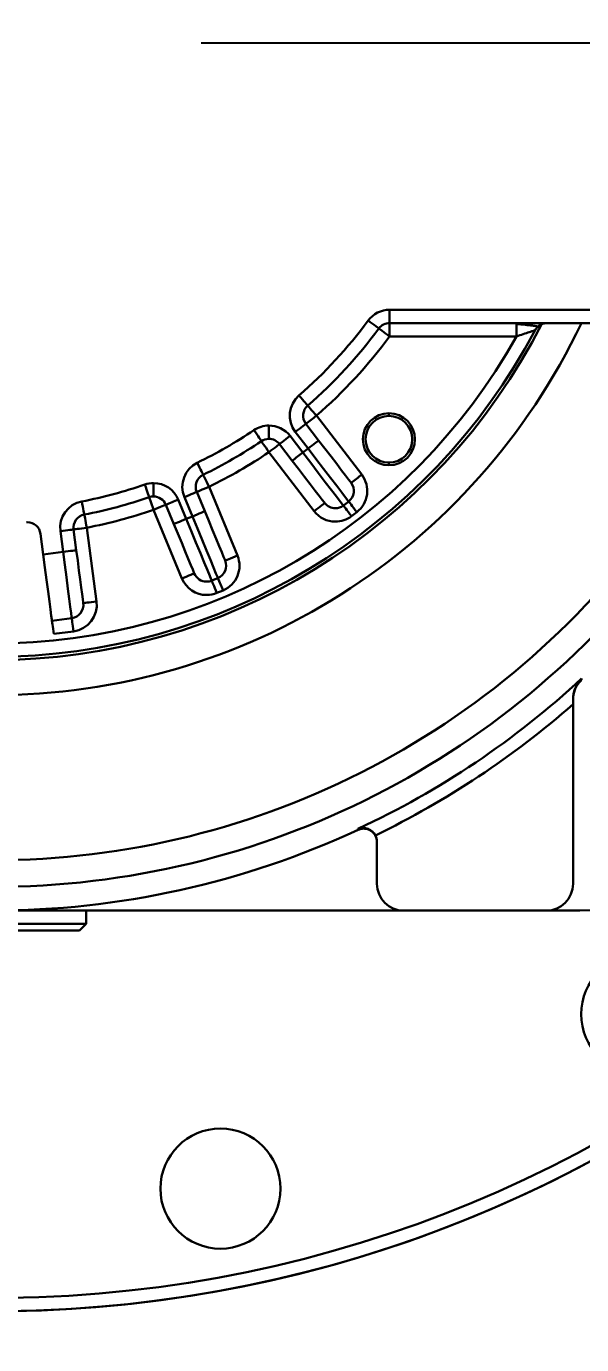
# Model space of a CAD drawing. Header units: millimetres. Extents: x -2601 to 21461, y 11492 to 21077.
# Drawn here: x -77.8 to -36.2, y 15309.2 to 15407.9 of the extents above; entities that cross this region are included whole.
import ezdxf

# ---------------------------------------------------------------- set-up
doc = ezdxf.new("R2010")
doc.units = ezdxf.units.MM
doc.header["$PDSIZE"] = -1
doc.styles.get("Standard").update_dxf_attribs({"font": ''})
doc.styles.get('Standard').set_extended_font_data('HYSWLongFangSong')
doc.dimstyles.new('ISO-25', dxfattribs={"dimscale": 25, "dimtxt": 3.5, "dimasz": 1.6, "dimexe": 1.25, "dimexo": 0.625, "dimtad": 1, "dimdec": 0, "dimzin": 9, "dimdsep": 46, "dimtxsty": 'Standard', "dimcen": 2.5, "dimadec": 0, "dimazin": 2, "dimtfac": 1, "dimtdec": 0, "dimtofl": 0, "dimtmove": 0, "dimatfit": 3, "dimfxl": 1, "dimarcsym": 0})

# ---------------------------------------------------------------- blocks, each defined once
blk = doc.blocks.new('*D48')
at = {"color": 0, "lineweight": -2}
for p, q in [((-64.671, 16186.701), (639.107, 16186.701)), ((607.857, 16146.701), (607.857, 15446.701)), ((-64.671, 15406.701), (639.107, 15406.701))]:
    blk.add_line(p, q, dxfattribs=at)
at = {"color": 0}
for points in [[(601.19, 16146.701), (614.524, 16146.701), (607.857, 16186.701)], [(601.19, 15446.701), (614.524, 15446.701), (607.857, 15406.701)]]:
    blk.add_solid(points, dxfattribs=at)
at = {"layer": 'Defpoints', "color": 0}
for p in [(-80.296, 16186.701), (-80.296, 15406.701), (607.857, 15406.701)]:
    blk.add_point(p, dxfattribs=at)
at = {"color": 0, "insert": (548.482, 15796.701), "char_height": 87.5, "attachment_point": 5, "rotation": 90}
blk.add_mtext('780', dxfattribs=at)
blk = doc.blocks.new('*D49')
at = {"color": 0, "lineweight": -2}
for p, q in [((-64.671, 15406.701), (644.564, 15406.701)), ((613.314, 15366.701), (613.314, 14849.701)), ((151.829, 14809.701), (644.564, 14809.701))]:
    blk.add_line(p, q, dxfattribs=at)
at = {"color": 0}
for points in [[(606.648, 15366.701), (619.981, 15366.701), (613.314, 15406.701)], [(606.648, 14849.701), (619.981, 14849.701), (613.314, 14809.701)]]:
    blk.add_solid(points, dxfattribs=at)
at = {"layer": 'Defpoints', "color": 0}
for p in [(-80.296, 15406.701), (136.204, 14809.701), (613.314, 14809.701)]:
    blk.add_point(p, dxfattribs=at)
at = {"color": 0, "insert": (553.939, 15108.201), "char_height": 87.5, "attachment_point": 5, "rotation": 90}
blk.add_mtext('597', dxfattribs=at)

msp = doc.modelspace()

# ---------------------------------------------------------------- linework, layer by layer
at = {"color": 161, "lineweight": 30, "true_color": 0x67adff}
for p, q in [((-30.796, 15386.701), (-50.547, 15386.701)), ((-50.547, 15385.701), (-50.547, 15386.701)), ((-50.547, 15385.701), (-30.796, 15385.701)), ((-50.547, 15384.701), (-50.547, 15385.701)), ((-50.547, 15384.701), (-41.04, 15384.701)), ((-55.867, 15376.918), (-56.822, 15378.162)), ((-56.028, 15378.771), (-52.638, 15374.353)), ((-50.597, 15378.952), (-50.597, 15378.752)), ((-59.598, 15378.031), (-59.598, 15377.031)), ((-58.011, 15377.249), (-57.057, 15376.004)), ((-56.66, 15376.309), (-57.615, 15377.553)), ((-58.805, 15376.64), (-57.85, 15375.396)), ((-57.057, 15376.004), (-56.66, 15376.309)), ((-56.208, 15371.613), (-59.598, 15376.031)), ((-50.597, 15375.052), (-50.597, 15375.252)), ((-68.241, 15373.719), (-68.241, 15372.719)), ((-64.084, 15373.441), (-61.953, 15368.297)), ((-66.394, 15372.485), (-65.793, 15371.036)), ((-65.331, 15371.227), (-65.932, 15372.676)), ((-64.408, 15371.61), (-65.008, 15373.059)), ((-54.013, 15372.038), (-53.616, 15372.342)), ((-66.11, 15366.575), (-68.241, 15371.719)), ((-67.317, 15372.102), (-66.717, 15370.653)), ((-53.007, 15371.549), (-53.404, 15371.244)), ((-73.244, 15370.379), (-72.518, 15364.858)), ((-65.793, 15371.036), (-65.331, 15371.227)), ((-76.714, 15369.922), (-76.51, 15368.367)), ((-75.022, 15368.563), (-75.227, 15370.118)), ((-74.031, 15368.693), (-74.236, 15370.248)), ((-76.51, 15368.367), (-75.022, 15368.563)), ((-63.88, 15366.416), (-63.418, 15366.608)), ((-63.035, 15365.684), (-63.497, 15365.492)), ((-75.857, 15363.41), (-74.37, 15363.605)), ((-74.24, 15362.614), (-75.727, 15362.418)), ((-36.796, 15343.701), (-36.796, 15357.16)), ((-52.917, 15347.826), (-52.917, 15347.748)), ((-51.496, 15346.863), (-51.496, 15343.701)), ((-111.096, 15341.701), (-49.495, 15341.701)), ((-73.296, 15340.701), (-73.296, 15341.701)), ((-49.495, 15341.701), (-38.796, 15341.701)), ((-38.796, 15341.701), (-36.296, 15341.701)), ((-81.62, 15340.701), (-73.296, 15340.701)), ((-73.796, 15340.201), (-73.296, 15340.701)), ((-73.796, 15340.201), (-81.525, 15340.201))]:
    msp.add_line(p, q, dxfattribs=at)
at = {"color": 161, "lineweight": 30, "true_color": 0x67adff, "flags": 128}
for points in [[(-52.155, 15385.89), (-51.998, 15385.774), (-51.847, 15385.662), (-51.708, 15385.56), (-51.586, 15385.469), (-51.486, 15385.395), (-51.412, 15385.341), (-51.366, 15385.307), (-51.351, 15385.295)], [(-50.547, 15384.701), (-50.704, 15384.817), (-50.854, 15384.928), (-50.993, 15385.031), (-51.115, 15385.121), (-51.215, 15385.195), (-51.289, 15385.25), (-51.335, 15385.284), (-51.351, 15385.295)], [(-57.34, 15380.28), (-57.212, 15380.133), (-57.089, 15379.991), (-56.976, 15379.861), (-56.876, 15379.747), (-56.794, 15379.653), (-56.734, 15379.583), (-56.697, 15379.54), (-56.684, 15379.526)], [(-56.028, 15378.771), (-56.156, 15378.918), (-56.279, 15379.06), (-56.392, 15379.19), (-56.492, 15379.304), (-56.574, 15379.398), (-56.634, 15379.468), (-56.671, 15379.511), (-56.684, 15379.526)], [(-57.615, 15377.553), (-57.46, 15377.672), (-57.311, 15377.786), (-57.174, 15377.891), (-57.054, 15377.984), (-56.955, 15378.059), (-56.882, 15378.116), (-56.837, 15378.15), (-56.822, 15378.162)], [(-60.717, 15377.689), (-60.608, 15377.527), (-60.503, 15377.372), (-60.406, 15377.229), (-60.322, 15377.103), (-60.252, 15377), (-60.2, 15376.923), (-60.169, 15376.876), (-60.158, 15376.86)], [(-58.805, 15376.64), (-58.79, 15376.652), (-58.745, 15376.686), (-58.671, 15376.743), (-58.573, 15376.818), (-58.452, 15376.911), (-58.315, 15377.016), (-58.166, 15377.13), (-58.011, 15377.249)], [(-59.598, 15376.031), (-59.707, 15376.193), (-59.812, 15376.348), (-59.909, 15376.492), (-59.994, 15376.617), (-60.063, 15376.72), (-60.115, 15376.797), (-60.147, 15376.844), (-60.158, 15376.86)], [(-59.598, 15376.031), (-59.443, 15376.15), (-59.295, 15376.264), (-59.158, 15376.369), (-59.037, 15376.462), (-58.939, 15376.537), (-58.865, 15376.594), (-58.82, 15376.628), (-58.805, 15376.64)], [(-55.867, 15376.918), (-55.882, 15376.906), (-55.927, 15376.871), (-56.001, 15376.815), (-56.099, 15376.739), (-56.219, 15376.647), (-56.356, 15376.542), (-56.505, 15376.428), (-56.66, 15376.309)], [(-56.66, 15376.309), (-56.066, 15375.535), (-55.495, 15374.791), (-54.969, 15374.105), (-54.508, 15373.504), (-54.129, 15373.011), (-53.848, 15372.644), (-53.674, 15372.418), (-53.616, 15372.342)], [(-55.867, 15376.918), (-55.392, 15376.298), (-54.935, 15375.703), (-54.514, 15375.154), (-54.145, 15374.674), (-53.842, 15374.279), (-53.617, 15373.986), (-53.479, 15373.805), (-53.432, 15373.744)], [(-64.96, 15375.239), (-64.875, 15375.064), (-64.792, 15374.895), (-64.717, 15374.74), (-64.65, 15374.604), (-64.596, 15374.492), (-64.555, 15374.409), (-64.531, 15374.358), (-64.522, 15374.34)], [(-55.415, 15372.222), (-55.462, 15372.283), (-55.6, 15372.464), (-55.826, 15372.757), (-56.128, 15373.152), (-56.497, 15373.633), (-56.918, 15374.181), (-57.375, 15374.777), (-57.85, 15375.396)], [(-54.013, 15372.038), (-54.071, 15372.114), (-54.245, 15372.34), (-54.526, 15372.706), (-54.904, 15373.199), (-55.366, 15373.801), (-55.892, 15374.486), (-56.463, 15375.231), (-57.057, 15376.004)], [(-64.084, 15373.441), (-64.169, 15373.617), (-64.252, 15373.785), (-64.328, 15373.941), (-64.394, 15374.077), (-64.448, 15374.189), (-64.489, 15374.272), (-64.513, 15374.323), (-64.522, 15374.34)], [(-68.893, 15373.61), (-68.829, 15373.426), (-68.768, 15373.248), (-68.712, 15373.085), (-68.662, 15372.942), (-68.622, 15372.824), (-68.592, 15372.737), (-68.573, 15372.683), (-68.567, 15372.665)], [(-65.008, 15373.059), (-64.99, 15373.066), (-64.937, 15373.088), (-64.852, 15373.123), (-64.737, 15373.171), (-64.597, 15373.229), (-64.437, 15373.295), (-64.264, 15373.367), (-64.084, 15373.441)], [(-73.625, 15372.342), (-73.588, 15372.151), (-73.552, 15371.966), (-73.52, 15371.797), (-73.491, 15371.648), (-73.467, 15371.526), (-73.449, 15371.435), (-73.438, 15371.379), (-73.435, 15371.36)], [(-68.241, 15371.719), (-68.305, 15371.904), (-68.366, 15372.081), (-68.422, 15372.245), (-68.472, 15372.388), (-68.512, 15372.505), (-68.542, 15372.593), (-68.561, 15372.647), (-68.567, 15372.665)], [(-65.932, 15372.676), (-65.751, 15372.751), (-65.578, 15372.823), (-65.419, 15372.889), (-65.278, 15372.947), (-65.163, 15372.994), (-65.078, 15373.03), (-65.026, 15373.051), (-65.008, 15373.059)], [(-53.616, 15372.342), (-53.604, 15372.327), (-53.57, 15372.282), (-53.514, 15372.208), (-53.438, 15372.11), (-53.345, 15371.989), (-53.241, 15371.852), (-53.126, 15371.703), (-53.007, 15371.549)], [(-73.244, 15370.379), (-73.282, 15370.57), (-73.317, 15370.754), (-73.35, 15370.924), (-73.379, 15371.073), (-73.403, 15371.195), (-73.42, 15371.286), (-73.431, 15371.342), (-73.435, 15371.36)], [(-68.241, 15371.719), (-68.061, 15371.794), (-67.888, 15371.866), (-67.728, 15371.932), (-67.588, 15371.99), (-67.473, 15372.038), (-67.388, 15372.073), (-67.335, 15372.095), (-67.317, 15372.102)], [(-64.408, 15371.61), (-64.425, 15371.602), (-64.478, 15371.581), (-64.563, 15371.545), (-64.678, 15371.498), (-64.818, 15371.44), (-64.978, 15371.373), (-65.151, 15371.302), (-65.331, 15371.227)], [(-64.408, 15371.61), (-64.109, 15370.889), (-63.822, 15370.195), (-63.557, 15369.557), (-63.325, 15368.997), (-63.135, 15368.537), (-62.993, 15368.195), (-62.906, 15367.985), (-62.877, 15367.914)], [(-55.415, 15372.222), (-55.43, 15372.211), (-55.476, 15372.176), (-55.548, 15372.12), (-55.647, 15372.044), (-55.768, 15371.952), (-55.905, 15371.846), (-56.053, 15371.732), (-56.208, 15371.613)], [(-53.404, 15371.244), (-53.523, 15371.399), (-53.637, 15371.548), (-53.742, 15371.685), (-53.835, 15371.805), (-53.91, 15371.904), (-53.966, 15371.977), (-54.001, 15372.022), (-54.013, 15372.038)], [(-74.236, 15370.248), (-74.217, 15370.251), (-74.16, 15370.258), (-74.069, 15370.27), (-73.945, 15370.286), (-73.795, 15370.306), (-73.624, 15370.329), (-73.438, 15370.353), (-73.244, 15370.379)], [(-65.793, 15371.036), (-65.974, 15370.961), (-66.147, 15370.889), (-66.306, 15370.823), (-66.447, 15370.765), (-66.562, 15370.717), (-66.647, 15370.682), (-66.699, 15370.66), (-66.717, 15370.653)], [(-65.186, 15366.957), (-65.216, 15367.028), (-65.303, 15367.239), (-65.444, 15367.58), (-65.635, 15368.04), (-65.867, 15368.6), (-66.131, 15369.239), (-66.418, 15369.932), (-66.717, 15370.653)], [(-63.88, 15366.416), (-63.916, 15366.505), (-64.026, 15366.768), (-64.203, 15367.195), (-64.441, 15367.769), (-64.73, 15368.469), (-65.061, 15369.268), (-65.42, 15370.134), (-65.793, 15371.036)], [(-65.331, 15371.227), (-64.958, 15370.326), (-64.599, 15369.459), (-64.268, 15368.661), (-63.978, 15367.961), (-63.741, 15367.386), (-63.564, 15366.959), (-63.455, 15366.696), (-63.418, 15366.608)], [(-75.227, 15370.118), (-75.034, 15370.143), (-74.848, 15370.168), (-74.676, 15370.19), (-74.526, 15370.21), (-74.403, 15370.226), (-74.312, 15370.238), (-74.255, 15370.246), (-74.236, 15370.248)], [(-75.857, 15363.41), (-75.87, 15363.505), (-75.907, 15363.787), (-75.967, 15364.245), (-76.048, 15364.862), (-76.147, 15365.613), (-76.26, 15366.47), (-76.382, 15367.4), (-76.51, 15368.367)], [(-74.031, 15368.693), (-74.05, 15368.691), (-74.106, 15368.683), (-74.198, 15368.671), (-74.322, 15368.655), (-74.472, 15368.635), (-74.643, 15368.613), (-74.829, 15368.588), (-75.022, 15368.563)], [(-75.022, 15368.563), (-74.895, 15367.596), (-74.773, 15366.666), (-74.66, 15365.809), (-74.561, 15365.057), (-74.48, 15364.441), (-74.42, 15363.983), (-74.383, 15363.701), (-74.37, 15363.605)], [(-74.031, 15368.693), (-73.929, 15367.92), (-73.831, 15367.176), (-73.741, 15366.49), (-73.662, 15365.889), (-73.597, 15365.396), (-73.549, 15365.029), (-73.519, 15364.804), (-73.509, 15364.727)], [(-61.953, 15368.297), (-62.133, 15368.222), (-62.307, 15368.15), (-62.466, 15368.084), (-62.606, 15368.026), (-62.721, 15367.979), (-62.806, 15367.943), (-62.859, 15367.921), (-62.877, 15367.914)], [(-65.186, 15366.957), (-65.204, 15366.95), (-65.257, 15366.928), (-65.342, 15366.893), (-65.457, 15366.845), (-65.597, 15366.787), (-65.757, 15366.721), (-65.93, 15366.649), (-66.11, 15366.575)], [(-63.497, 15365.492), (-63.572, 15365.673), (-63.644, 15365.846), (-63.71, 15366.006), (-63.768, 15366.146), (-63.815, 15366.261), (-63.851, 15366.346), (-63.873, 15366.398), (-63.88, 15366.416)], [(-72.518, 15364.858), (-72.711, 15364.832), (-72.897, 15364.808), (-73.068, 15364.785), (-73.219, 15364.766), (-73.342, 15364.749), (-73.434, 15364.737), (-73.49, 15364.73), (-73.509, 15364.727)], [(-75.727, 15362.418), (-75.752, 15362.612), (-75.776, 15362.798), (-75.799, 15362.969), (-75.819, 15363.119), (-75.835, 15363.243), (-75.847, 15363.334), (-75.855, 15363.391), (-75.857, 15363.41)], [(-74.37, 15363.605), (-74.367, 15363.586), (-74.36, 15363.53), (-74.348, 15363.438), (-74.332, 15363.315), (-74.312, 15363.165), (-74.289, 15362.993), (-74.265, 15362.807), (-74.24, 15362.614)]]:
    msp.add_lwpolyline(points, dxfattribs=at)
at = {"color": 161, "lineweight": 30, "true_color": 0x67adff}
for centre in [(-31.683, 15333.947), (-63.225, 15320.882)]:
    msp.add_circle(centre, 4.5, dxfattribs=at)
for centre, radius, start, end in [((-80.296, 15406.701), 95, 98.32066, 350.60976), ((-80.296, 15406.701), 94, 90, 350.50895), ((-80.296, 15406.701), 95, 180, 350.60976), ((-50.547, 15384.701), 2, 90, 143.51626), ((-80.296, 15406.701), 46.237, 270, 332.98758), ((-80.296, 15406.701), 48.871, 270, 334.55115), ((-80.296, 15406.701), 46, 270, 332.08993), ((-80.296, 15406.701), 35, 310.98635, 323.51626), ((-80.296, 15406.701), 36, 310.98635, 323.51626), ((-50.547, 15384.701), 1, 90, 143.51626), ((-80.296, 15406.701), 45, 270, 330.73242), ((-80.296, 15406.701), 37, 310.98635, 323.51626), ((-56.028, 15378.771), 2, 130.98635, 217.5), ((-56.028, 15378.771), 1, 130.98635, 217.5), ((201.773, 15041.955), 424.154, 127.43067, 127.56577), ((-50.597, 15377.002), 1.95, 90, 270), ((-50.597, 15377.002), 1.75, 90, 270), ((-50.597, 15377.002), 1.95, 270, 90), ((-50.597, 15377.002), 1.75, 270, 90), ((-80.296, 15406.701), 35, 295.98635, 304.01365), ((-59.598, 15376.031), 2, 90, 124.01365), ((-59.598, 15376.031), 2, 37.5, 90), ((-80.296, 15406.701), 36, 295.98635, 304.01365), ((-59.598, 15376.031), 1, 90, 124.01365), ((-59.598, 15376.031), 1, 37.5, 90), ((-64.084, 15373.441), 2, 115.98635, 202.5), ((-80.296, 15406.701), 37, 295.98635, 304.01365), ((4.117, 15295.447), 101.152, 127.21228, 127.77875), ((-64.084, 15373.441), 1, 115.98635, 202.5), ((205.163, 15037.537), 424.154, 127.43067, 127.56577), ((-54.225, 15373.135), 2, 307.5, 37.5), ((-80.296, 15406.701), 35, 280.98635, 289.01365), ((-68.241, 15371.719), 2, 90, 109.01365), ((-68.241, 15371.719), 2, 22.5, 90), ((-54.225, 15373.135), 1, 307.5, 37.5), ((-73.244, 15370.379), 2, 100.98635, 187.5), ((-80.296, 15406.701), 36, 280.98635, 289.01365), ((-68.241, 15371.719), 1, 90, 109.01365), ((-68.241, 15371.719), 1, 22.5, 90), ((-149.306, 15571.306), 215.417, 292.37129, 292.63721), ((-80.296, 15406.701), 61.231, 270, 325.22389), ((-73.244, 15370.379), 1, 100.98635, 187.5), ((-80.296, 15406.701), 37, 280.98635, 289.01365), ((-54.622, 15372.831), 2, 217.5, 270), ((-54.622, 15372.831), 1, 217.5, 270), ((-54.622, 15372.831), 1, 270, 307.5), ((-77.706, 15369.791), 1, 90, 94.01365), ((-77.706, 15369.791), 1, 7.5, 90), ((-54.622, 15372.831), 2, 270, 307.5), ((-80.296, 15406.701), 63.228, 270, 323.92638), ((-63.801, 15367.531), 2, 292.5, 22.5), ((-63.801, 15367.531), 1, 292.5, 22.5), ((-64.263, 15367.34), 2, 202.5, 270), ((-64.263, 15367.34), 1, 202.5, 270), ((-64.263, 15367.34), 1, 270, 292.5), ((-436.56, 15211.417), 404.127, 22.44075, 22.58253), ((-64.263, 15367.34), 2, 270, 292.5), ((-74.5, 15364.597), 1, 277.5, 7.5), ((-74.5, 15364.597), 2, 277.5, 7.5), ((-36.296, 15362.701), 21, 270, 0), ((-80.296, 15406.701), 64.929, 294.9402, 312.83184), ((-80.296, 15406.701), 65.928, 295.7869, 311.28544), ((-80.296, 15406.701), 65, 270, 294.91141), ((-49.496, 15343.701), 2, 180, 270), ((-38.796, 15343.701), 2, 270, 0)]:
    msp.add_arc(centre, radius, start, end, dxfattribs=at)
for points, knots in [([(-39.491, 15385.386), (-39.482, 15385.401), (-39.464, 15385.432), (-39.529, 15385.463), (-39.657, 15385.491), (-39.916, 15385.525), (-40.373, 15385.574), (-40.812, 15385.612), (-41.04, 15385.632)], [0, 0, 0, 0, 0.104407, 0.214057, 0.329243, 0.451456, 0.713758, 1, 1, 1, 1]), ([(-41.04, 15385.628), (-41.04, 15385.627), (-41.04, 15385.601), (-41.04, 15385.416), (-41.04, 15385.096), (-41.04, 15384.832), (-41.04, 15384.701)], [0, 0, 0, 0, 0.015542, 0.343879, 0.671868, 1, 1, 1, 1]), ([(-39.646, 15385.169), (-39.652, 15385.167), (-39.664, 15385.163), (-39.758, 15385.132), (-39.898, 15385.086), (-40.146, 15385.004), (-40.535, 15384.874), (-40.869, 15384.759), (-41.04, 15384.701)], [0, 0, 0, 0, 0.106553, 0.219151, 0.332487, 0.459429, 0.722278, 1, 1, 1, 1]), ([(-39.646, 15385.169), (-39.599, 15385.244), (-39.502, 15385.397), (-39.284, 15385.567), (-39.032, 15385.68), (-38.851, 15385.694), (-38.762, 15385.701)], [0, 0, 0, 0, 0.245304, 0.499959, 0.754721, 1, 1, 1, 1]), ([(-39.278, 15385.557), (-39.354, 15385.504), (-39.503, 15385.399), (-39.599, 15385.245), (-39.646, 15385.169)], [0, 0, 0, 0, 0.509351, 1, 1, 1, 1]), ([(-39.646, 15385.169), (-39.644, 15385.173), (-39.64, 15385.181), (-39.606, 15385.245), (-39.592, 15385.271)], [0, 0, 0, 0, 0.598054, 1, 1, 1, 1]), ([(-36.796, 15357.548), (-36.788, 15357.677), (-36.771, 15357.96), (-36.606, 15358.522), (-36.338, 15358.855), (-36.154, 15359.085)], [0, 0, 0, 0, 0.2081186, 0.4547724, 1, 1, 1, 1]), ([(-36.153, 15358.989), (-36.249, 15358.889), (-36.44, 15358.69), (-36.633, 15358.338), (-36.768, 15357.946), (-36.786, 15357.671), (-36.796, 15357.52)], [0, 0, 0, 0, 0.250264, 0.500309, 0.7254, 1, 1, 1, 1]), ([(-36.154, 15359.085), (-36.153, 15359.067), (-36.153, 15359.035), (-36.153, 15359.003), (-36.153, 15358.989)], [0, 0, 0, 0, 0.560155, 1, 1, 1, 1]), ([(-36.796, 15357.16), (-36.796, 15357.234), (-36.796, 15357.364), (-36.796, 15357.492), (-36.796, 15357.548)], [0, 0, 0, 0, 0.563719, 1, 1, 1, 1]), ([(-52.917, 15347.826), (-52.791, 15347.861), (-52.555, 15347.926), (-52.225, 15347.859), (-51.992, 15347.743), (-51.841, 15347.63), (-51.711, 15347.496), (-51.647, 15347.39), (-51.616, 15347.338)], [0, 0, 0, 0, 0.302636, 0.565851, 0.687237, 0.797759, 0.901242, 1, 1, 1, 1]), ([(-52.496, 15347.841), (-52.568, 15347.837), (-52.714, 15347.829), (-52.849, 15347.775), (-52.917, 15347.748)], [0, 0, 0, 0, 0.499864, 1, 1, 1, 1]), ([(-51.529, 15347.092), (-51.549, 15347.156), (-51.603, 15347.325), (-51.752, 15347.527), (-51.942, 15347.681), (-52.174, 15347.807), (-52.368, 15347.827), (-52.496, 15347.841)], [0, 0, 0, 0, 0.153013, 0.403647, 0.559219, 0.710548, 1, 1, 1, 1]), ([(-51.496, 15346.863), (-51.503, 15346.959), (-51.515, 15347.125), (-51.586, 15347.275), (-51.616, 15347.338)], [0, 0, 0, 0, 0.581509, 1, 1, 1, 1])]:
    msp.add_open_spline(points, degree=3, knots=knots, dxfattribs=at)

# ---------------------------------------------------------------- dimensions: what is measured, and where the dimension line sits
for base, p1, p2, angle, picture, middle, dimtype in [((607.857, 15406.701), (-80.296, 16186.701), (-80.296, 15406.701), 270, '*D48', (607.857, 15796.701), 161), ((613.314, 14809.701), (-80.296, 15406.701), (136.204, 14809.701), 90, '*D49', (613.314, 15108.201), 160)]:
    dim = msp.add_linear_dim(base=base, p1=p1, p2=p2, angle=angle, dimstyle='ISO-25')
    dim.commit()
    dim.dimension.update_dxf_attribs({"geometry": picture, "text_midpoint": middle, "dimtype": dimtype})

doc.saveas('drawing.dxf')
